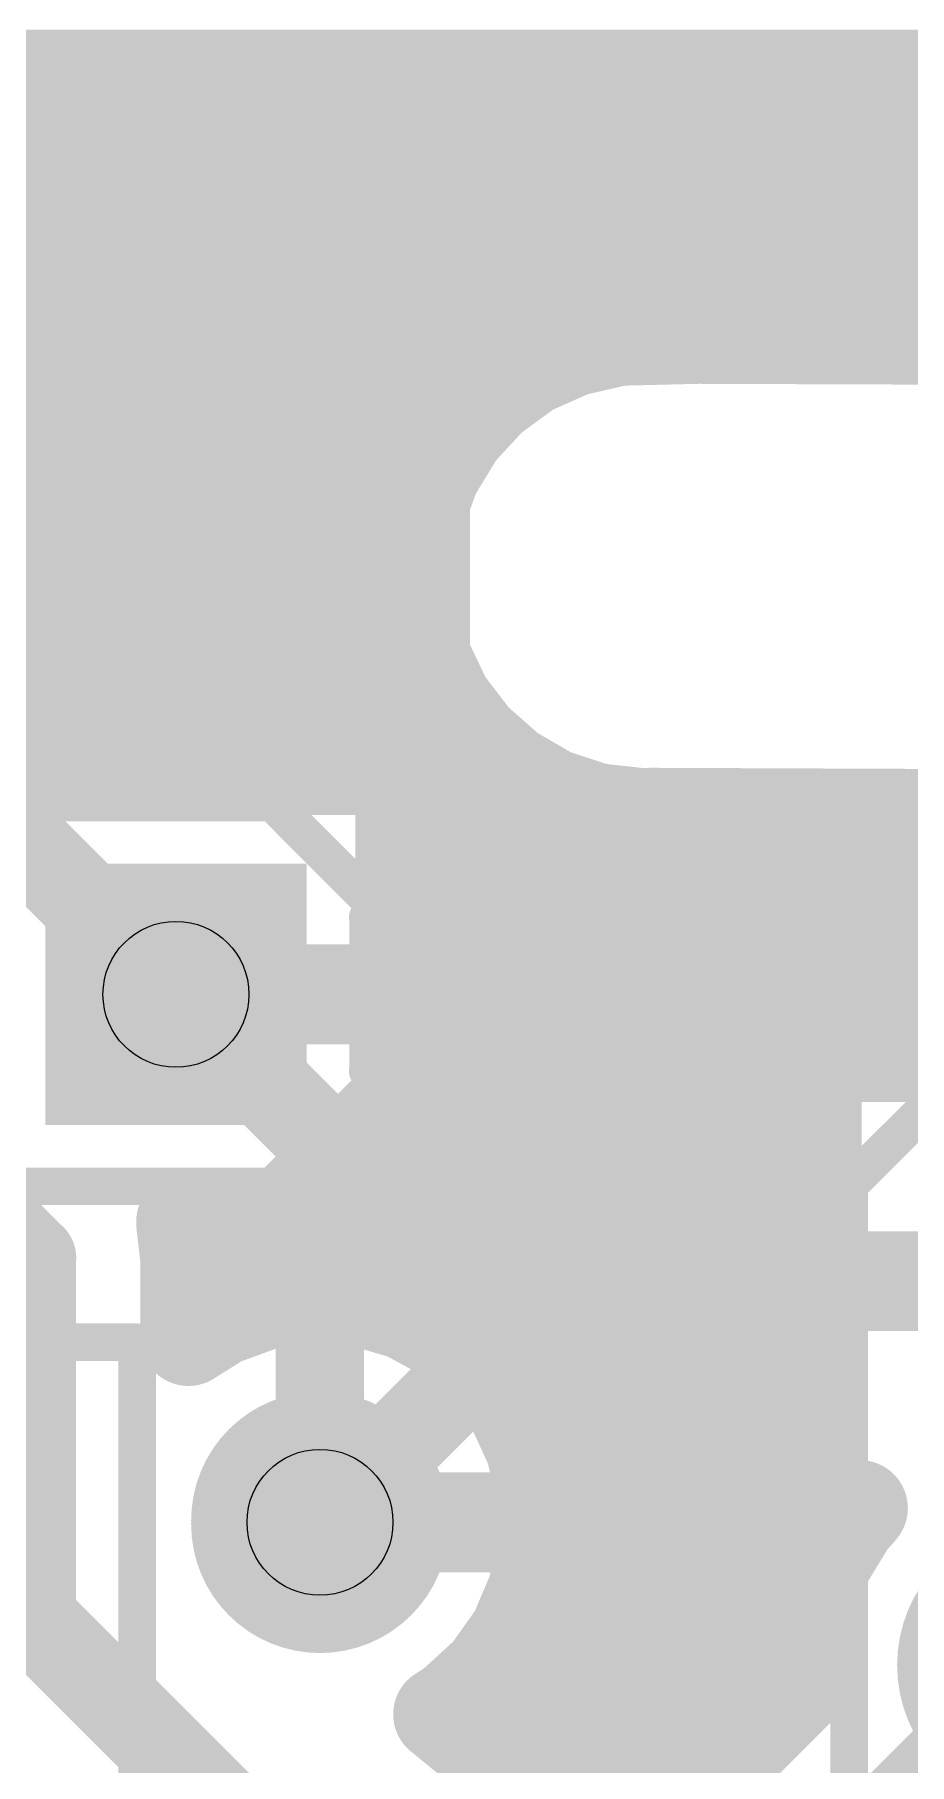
# Model space of a CAD drawing. Extents: x -0.29 to 2.65, y -0.09 to 2.49.
# Drawn here: x 1.6632 to 1.891, y 1.1494 to 1.6 of the extents above; entities that cross this region are included whole.
import ezdxf

# ---------------------------------------------------------------- set-up
doc = ezdxf.new("R2010")
doc.units = 0
for name, color, linetype in [('Bottom', 6, 'CONTINUOUS'), ('Bottom_Mask', 10, 'CONTINUOUS'), ('Drill_Bottom', 8, 'CONTINUOUS'), ('Drill_Top', 7, 'CONTINUOUS'), ('Top', 5, 'CONTINUOUS'), ('Top_Mask', 3, 'CONTINUOUS'), ('Top_Silk', 2, 'CONTINUOUS')]:
    doc.layers.add(name, color=color, linetype=linetype)

msp = doc.modelspace()

# ---------------------------------------------------------------- linework, layer by layer
at = {"layer": 'Bottom', "linetype": 'CONTINUOUS'}
for points, const_width in [([(1.0449, 1.5887), (2.1043, 1.5887)], 0.025), ([(1.0449, 1.5638), (2.1043, 1.5638)], 0.025), ([(1.0449, 1.5389), (2.1067, 1.5389)], 0.025), ([(1.8032, 1.5182), (1.8154, 1.521)], 0.025), ([(1.8154, 1.521), (1.8359, 1.5215)], 0.025), ([(1.8359, 1.5215), (1.9218, 1.5212)], 0.025), ([(1.7918, 1.5131), (1.8032, 1.5182)], 0.025), ([(1.0449, 1.5141), (1.7911, 1.5141)], 0.025), ([(1.7817, 1.5057), (1.7918, 1.5131)], 0.025), ([(1.7733, 1.4966), (1.7817, 1.5057)], 0.025), ([(1.7668, 1.4859), (1.7733, 1.4966)], 0.025), ([(1.0394, 1.4892), (1.7661, 1.4892)], 0.025), ([(1.7625, 1.4742), (1.7668, 1.4859)], 0.025), ([(1.7607, 1.4618), (1.7625, 1.4742)], 0.025), ([(1.575, 1.475), (1.7, 1.35)], 0.023), ([(1.2629, 1.4643), (1.7582, 1.4643)], 0.025), ([(1.7614, 1.4494), (1.7607, 1.4618)], 0.025), ([(1.7645, 1.4373), (1.7614, 1.4494)], 0.025), ([(1.2839, 1.4395), (1.7614, 1.4395)], 0.025), ([(1.7699, 1.426), (1.7645, 1.4373)], 0.025), ([(1.7775, 1.4161), (1.7699, 1.426)], 0.025), ([(1.7868, 1.4079), (1.7775, 1.4161)], 0.025), ([(1.2902, 1.4146), (1.7766, 1.4146)], 0.025), ([(1.6408, 1.4092), (1.7592, 1.4092)], 0.025), ([(1.7592, 1.4092), (1.7592, 1.2908)], 0.025), ([(1.7976, 1.4016), (1.7868, 1.4079)], 0.025), ([(1.8095, 1.3977), (1.7976, 1.4016)], 0.025), ([(1.823, 1.3962), (1.8095, 1.3977)], 0.025), ([(1.9218, 1.3961), (1.8234, 1.3965)], 0.025), ([(1.7617, 1.3897), (2.1539, 1.3897)], 0.025), ([(1.7617, 1.3649), (2.1602, 1.3649)], 0.025), ([(1.7, 1.35), (1.7592, 1.35)], 0.026), ([(1.7375, 1.3125), (1.7, 1.35)], 0.023), ([(1.6, 1.3438), (1.6625, 1.2813)], 0.023), ([(1.7617, 1.34), (2.1754, 1.34)], 0.025), ([(1.866, 1.216), (1.866, 1.3345)], 0.025), ([(1.866, 1.3345), (1.9845, 1.3345)], 0.025), ([(1.7617, 1.3151), (1.8637, 1.3151)], 0.025), ([(1.7375, 1.2125), (1.7375, 1.3125)], 0.023), ([(1.7592, 1.2908), (1.7021, 1.2908)], 0.025), ([(1.7021, 1.2908), (1.7032, 1.2813)], 0.025), ([(1.7046, 1.2903), (1.8637, 1.2903)], 0.025), ([(1.7032, 1.2813), (1.7032, 1.2605)], 0.025), ([(1.6625, 1.2813), (1.6625, 1.1875)], 0.023), ([(1.7232, 1.27), (1.7355, 1.2717)], 0.025), ([(1.7355, 1.2717), (1.748, 1.2708)], 0.025), ([(1.8003, 1.2753), (1.7375, 1.2125)], 0.023), ([(1.9253, 1.2753), (1.8003, 1.2753)], 0.023), ([(1.8661, 1.2753), (1.9845, 1.2753)], 0.026), ([(1.7115, 1.2657), (1.7232, 1.27)], 0.025), ([(1.748, 1.2708), (1.7599, 1.2673)], 0.025), ([(1.7599, 1.2673), (1.7709, 1.2613)], 0.025), ([(1.7032, 1.2605), (1.7115, 1.2657)], 0.025), ([(1.7668, 1.2654), (1.8637, 1.2654)], 0.025), ([(1.7709, 1.2613), (1.7804, 1.2532)], 0.025), ([(1.7804, 1.2532), (1.7879, 1.2432)], 0.025), ([(1.7879, 1.2432), (1.7931, 1.2319)], 0.025), ([(1.7918, 1.2405), (1.8637, 1.2405)], 0.025), ([(1.7931, 1.2319), (1.7959, 1.2198)], 0.025), ([(1.7959, 1.2198), (1.7961, 1.207)], 0.025), ([(1.7375, 1.2125), (1.7962, 1.2125)], 0.026), ([(1.7988, 1.2156), (1.8746, 1.2156)], 0.025), ([(1.8781, 1.2162), (1.866, 1.216)], 0.025), ([(1.8687, 1.2023), (1.8752, 1.213)], 0.025), ([(1.8752, 1.213), (1.8781, 1.2162)], 0.025), ([(1.7961, 1.207), (1.7937, 1.1948)], 0.025), ([(1.8645, 1.1906), (1.8687, 1.2023)], 0.025), ([(1.7937, 1.1948), (1.7888, 1.1833)], 0.025), ([(1.7949, 1.1908), (1.8621, 1.1908)], 0.025), ([(1.8626, 1.1783), (1.8645, 1.1906)], 0.025), ([(1.6625, 1.1875), (1.7375, 1.1125)], 0.023), ([(1.7888, 1.1833), (1.7816, 1.1731)], 0.025), ([(1.8627, 1.1703), (1.8626, 1.1783)], 0.025), ([(1.7625, 1.0125), (1.9253, 1.1753)], 0.023), ([(1.7816, 1.1731), (1.7724, 1.1647)], 0.025), ([(1.8044, 1.112), (1.8627, 1.1703)], 0.025), ([(1.7724, 1.1647), (1.7691, 1.1625)], 0.025), ([(1.7765, 1.1659), (1.8559, 1.1659)], 0.025), ([(1.7691, 1.1625), (1.7804, 1.1532)], 0.025), ([(1.7804, 1.1532), (1.7879, 1.1432)], 0.025), ([(1.7879, 1.1432), (1.7931, 1.1319)], 0.025), ([(1.7918, 1.141), (1.8309, 1.141)], 0.025)]:
    msp.add_lwpolyline(points, dxfattribs=dict(at, const_width=const_width))
for points, const_width in [([(1.8091, 1.521, 1), (1.8216, 1.521, 1), (1.8091, 1.521, 1)], 0.0125), ([(1.8091, 1.521, 1), (1.8216, 1.521, 1), (1.8091, 1.521, 1)], 0.0125), ([(1.8296, 1.5215, 1), (1.8421, 1.5215, 1), (1.8296, 1.5215, 1)], 0.0125), ([(1.8296, 1.5215, 1), (1.8421, 1.5215, 1), (1.8296, 1.5215, 1)], 0.0125), ([(1.7969, 1.5182, 1), (1.8094, 1.5182, 1), (1.7969, 1.5182, 1)], 0.0125), ([(1.7969, 1.5182, 1), (1.8094, 1.5182, 1), (1.7969, 1.5182, 1)], 0.0125), ([(1.7856, 1.5131, 1), (1.7981, 1.5131, 1), (1.7856, 1.5131, 1)], 0.0125), ([(1.7856, 1.5131, 1), (1.7981, 1.5131, 1), (1.7856, 1.5131, 1)], 0.0125), ([(1.7755, 1.5057, 1), (1.788, 1.5057, 1), (1.7755, 1.5057, 1)], 0.0125), ([(1.7755, 1.5057, 1), (1.788, 1.5057, 1), (1.7755, 1.5057, 1)], 0.0125), ([(1.767, 1.4966, 1), (1.7795, 1.4966, 1), (1.767, 1.4966, 1)], 0.0125), ([(1.767, 1.4966, 1), (1.7795, 1.4966, 1), (1.767, 1.4966, 1)], 0.0125), ([(1.7605, 1.4859, 1), (1.773, 1.4859, 1), (1.7605, 1.4859, 1)], 0.0125), ([(1.7605, 1.4859, 1), (1.773, 1.4859, 1), (1.7605, 1.4859, 1)], 0.0125), ([(1.7563, 1.4742, 1), (1.7688, 1.4742, 1), (1.7563, 1.4742, 1)], 0.0125), ([(1.7563, 1.4742, 1), (1.7688, 1.4742, 1), (1.7563, 1.4742, 1)], 0.0125), ([(1.7545, 1.4618, 1), (1.767, 1.4618, 1), (1.7545, 1.4618, 1)], 0.0125), ([(1.7545, 1.4618, 1), (1.767, 1.4618, 1), (1.7545, 1.4618, 1)], 0.0125), ([(1.7551, 1.4494, 1), (1.7676, 1.4494, 1), (1.7551, 1.4494, 1)], 0.0125), ([(1.7551, 1.4494, 1), (1.7676, 1.4494, 1), (1.7551, 1.4494, 1)], 0.0125), ([(1.7582, 1.4373, 1), (1.7707, 1.4373, 1), (1.7582, 1.4373, 1)], 0.0125), ([(1.7582, 1.4373, 1), (1.7707, 1.4373, 1), (1.7582, 1.4373, 1)], 0.0125), ([(1.7637, 1.426, 1), (1.7762, 1.426, 1), (1.7637, 1.426, 1)], 0.0125), ([(1.7637, 1.426, 1), (1.7762, 1.426, 1), (1.7637, 1.426, 1)], 0.0125), ([(1.7712, 1.4161, 1), (1.7837, 1.4161, 1), (1.7712, 1.4161, 1)], 0.0125), ([(1.7712, 1.4161, 1), (1.7837, 1.4161, 1), (1.7712, 1.4161, 1)], 0.0125), ([(1.753, 1.4092, 1), (1.7655, 1.4092, 1), (1.753, 1.4092, 1)], 0.0125), ([(1.753, 1.4092, 1), (1.7655, 1.4092, 1), (1.753, 1.4092, 1)], 0.0125), ([(1.7806, 1.4079, 1), (1.7931, 1.4079, 1), (1.7806, 1.4079, 1)], 0.0125), ([(1.7806, 1.4079, 1), (1.7931, 1.4079, 1), (1.7806, 1.4079, 1)], 0.0125), ([(1.7914, 1.4016, 1), (1.8039, 1.4016, 1), (1.7914, 1.4016, 1)], 0.0125), ([(1.7914, 1.4016, 1), (1.8039, 1.4016, 1), (1.7914, 1.4016, 1)], 0.0125), ([(1.8032, 1.3977, 1), (1.8157, 1.3977, 1), (1.8032, 1.3977, 1)], 0.0125), ([(1.8032, 1.3977, 1), (1.8157, 1.3977, 1), (1.8032, 1.3977, 1)], 0.0125), ([(1.8168, 1.3962, 1), (1.8293, 1.3962, 1), (1.8168, 1.3962, 1)], 0.0125), ([(1.8171, 1.3965, 1), (1.8296, 1.3965, 1), (1.8171, 1.3965, 1)], 0.0125), ([(1.6943, 1.35, 1), (1.7058, 1.35, 1), (1.6943, 1.35, 1)], 0.0115), ([(1.6943, 1.35, 1), (1.7058, 1.35, 1), (1.6943, 1.35, 1)], 0.0115), ([(1.8598, 1.3345, 1), (1.8723, 1.3345, 1), (1.8598, 1.3345, 1)], 0.0125), ([(1.8598, 1.3345, 1), (1.8723, 1.3345, 1), (1.8598, 1.3345, 1)], 0.0125), ([(1.7318, 1.3125, 1), (1.7433, 1.3125, 1), (1.7318, 1.3125, 1)], 0.0115), ([(1.7318, 1.3125, 1), (1.7433, 1.3125, 1), (1.7318, 1.3125, 1)], 0.0115), ([(1.6959, 1.2908, 1), (1.7084, 1.2908, 1), (1.6959, 1.2908, 1)], 0.0125), ([(1.6959, 1.2908, 1), (1.7084, 1.2908, 1), (1.6959, 1.2908, 1)], 0.0125), ([(1.753, 1.2908, 1), (1.7655, 1.2908, 1), (1.753, 1.2908, 1)], 0.0125), ([(1.753, 1.2908, 1), (1.7655, 1.2908, 1), (1.753, 1.2908, 1)], 0.0125), ([(1.697, 1.2813, 1), (1.7095, 1.2813, 1), (1.697, 1.2813, 1)], 0.0125), ([(1.697, 1.2813, 1), (1.7095, 1.2813, 1), (1.697, 1.2813, 1)], 0.0125), ([(1.6567, 1.2813, 1), (1.6683, 1.2813, 1), (1.6567, 1.2813, 1)], 0.0115), ([(1.6567, 1.2813, 1), (1.6683, 1.2813, 1), (1.6567, 1.2813, 1)], 0.0115), ([(1.7293, 1.2717, 1), (1.7418, 1.2717, 1), (1.7293, 1.2717, 1)], 0.0125), ([(1.7293, 1.2717, 1), (1.7418, 1.2717, 1), (1.7293, 1.2717, 1)], 0.0125), ([(1.7945, 1.2753, 1), (1.806, 1.2753, 1), (1.7945, 1.2753, 1)], 0.0115), ([(1.7945, 1.2753, 1), (1.806, 1.2753, 1), (1.7945, 1.2753, 1)], 0.0115), ([(1.7169, 1.27, 1), (1.7294, 1.27, 1), (1.7169, 1.27, 1)], 0.0125), ([(1.7169, 1.27, 1), (1.7294, 1.27, 1), (1.7169, 1.27, 1)], 0.0125), ([(1.7417, 1.2708, 1), (1.7542, 1.2708, 1), (1.7417, 1.2708, 1)], 0.0125), ([(1.7417, 1.2708, 1), (1.7542, 1.2708, 1), (1.7417, 1.2708, 1)], 0.0125), ([(1.7537, 1.2673, 1), (1.7662, 1.2673, 1), (1.7537, 1.2673, 1)], 0.0125), ([(1.7537, 1.2673, 1), (1.7662, 1.2673, 1), (1.7537, 1.2673, 1)], 0.0125), ([(1.7052, 1.2657, 1), (1.7177, 1.2657, 1), (1.7052, 1.2657, 1)], 0.0125), ([(1.7052, 1.2657, 1), (1.7177, 1.2657, 1), (1.7052, 1.2657, 1)], 0.0125), ([(1.697, 1.2605, 1), (1.7095, 1.2605, 1), (1.697, 1.2605, 1)], 0.0125), ([(1.697, 1.2605, 1), (1.7095, 1.2605, 1), (1.697, 1.2605, 1)], 0.0125), ([(1.7647, 1.2613, 1), (1.7772, 1.2613, 1), (1.7647, 1.2613, 1)], 0.0125), ([(1.7647, 1.2613, 1), (1.7772, 1.2613, 1), (1.7647, 1.2613, 1)], 0.0125), ([(1.7741, 1.2532, 1), (1.7866, 1.2532, 1), (1.7741, 1.2532, 1)], 0.0125), ([(1.7741, 1.2532, 1), (1.7866, 1.2532, 1), (1.7741, 1.2532, 1)], 0.0125), ([(1.7816, 1.2432, 1), (1.7941, 1.2432, 1), (1.7816, 1.2432, 1)], 0.0125), ([(1.7816, 1.2432, 1), (1.7941, 1.2432, 1), (1.7816, 1.2432, 1)], 0.0125), ([(1.7869, 1.2319, 1), (1.7994, 1.2319, 1), (1.7869, 1.2319, 1)], 0.0125), ([(1.7869, 1.2319, 1), (1.7994, 1.2319, 1), (1.7869, 1.2319, 1)], 0.0125), ([(1.7523, 1.213, 1), (1.7227, 1.213, 1), (1.7523, 1.213, 1)], 0.0295), ([(1.7523, 1.212, 1), (1.7227, 1.212, 1), (1.7523, 1.212, 1)], 0.0295), ([(1.7896, 1.2198, 1), (1.8021, 1.2198, 1), (1.7896, 1.2198, 1)], 0.0125), ([(1.7896, 1.2198, 1), (1.8021, 1.2198, 1), (1.7896, 1.2198, 1)], 0.0125), ([(1.8598, 1.216, 1), (1.8723, 1.216, 1), (1.8598, 1.216, 1)], 0.0125), ([(1.8598, 1.216, 1), (1.8723, 1.216, 1), (1.8598, 1.216, 1)], 0.0125), ([(1.8689, 1.213, 1), (1.8814, 1.213, 1), (1.8689, 1.213, 1)], 0.0125), ([(1.8689, 1.213, 1), (1.8814, 1.213, 1), (1.8689, 1.213, 1)], 0.0125), ([(1.8718, 1.2162, 1), (1.8843, 1.2162, 1), (1.8718, 1.2162, 1)], 0.0125), ([(1.8718, 1.2162, 1), (1.8843, 1.2162, 1), (1.8718, 1.2162, 1)], 0.0125), ([(1.7318, 1.2125, 1), (1.7433, 1.2125, 1), (1.7318, 1.2125, 1)], 0.0115), ([(1.7318, 1.2125, 1), (1.7433, 1.2125, 1), (1.7318, 1.2125, 1)], 0.0115), ([(1.7898, 1.207, 1), (1.8023, 1.207, 1), (1.7898, 1.207, 1)], 0.0125), ([(1.7898, 1.207, 1), (1.8023, 1.207, 1), (1.7898, 1.207, 1)], 0.0125), ([(1.8625, 1.2023, 1), (1.875, 1.2023, 1), (1.8625, 1.2023, 1)], 0.0125), ([(1.8625, 1.2023, 1), (1.875, 1.2023, 1), (1.8625, 1.2023, 1)], 0.0125), ([(1.7874, 1.1948, 1), (1.7999, 1.1948, 1), (1.7874, 1.1948, 1)], 0.0125), ([(1.7874, 1.1948, 1), (1.7999, 1.1948, 1), (1.7874, 1.1948, 1)], 0.0125), ([(1.8582, 1.1906, 1), (1.8707, 1.1906, 1), (1.8582, 1.1906, 1)], 0.0125), ([(1.8582, 1.1906, 1), (1.8707, 1.1906, 1), (1.8582, 1.1906, 1)], 0.0125), ([(1.6567, 1.1875, 1), (1.6683, 1.1875, 1), (1.6567, 1.1875, 1)], 0.0115), ([(1.6567, 1.1875, 1), (1.6683, 1.1875, 1), (1.6567, 1.1875, 1)], 0.0115), ([(1.7825, 1.1833, 1), (1.795, 1.1833, 1), (1.7825, 1.1833, 1)], 0.0125), ([(1.7825, 1.1833, 1), (1.795, 1.1833, 1), (1.7825, 1.1833, 1)], 0.0125), ([(1.8564, 1.1783, 1), (1.8689, 1.1783, 1), (1.8564, 1.1783, 1)], 0.0125), ([(1.8564, 1.1783, 1), (1.8689, 1.1783, 1), (1.8564, 1.1783, 1)], 0.0125), ([(1.7753, 1.1731, 1), (1.7878, 1.1731, 1), (1.7753, 1.1731, 1)], 0.0125), ([(1.7753, 1.1731, 1), (1.7878, 1.1731, 1), (1.7753, 1.1731, 1)], 0.0125), ([(1.8564, 1.1703, 1), (1.8689, 1.1703, 1), (1.8564, 1.1703, 1)], 0.0125), ([(1.8564, 1.1703, 1), (1.8689, 1.1703, 1), (1.8564, 1.1703, 1)], 0.0125), ([(1.7661, 1.1647, 1), (1.7786, 1.1647, 1), (1.7661, 1.1647, 1)], 0.0125), ([(1.7661, 1.1647, 1), (1.7786, 1.1647, 1), (1.7661, 1.1647, 1)], 0.0125), ([(1.7628, 1.1625, 1), (1.7753, 1.1625, 1), (1.7628, 1.1625, 1)], 0.0125), ([(1.7628, 1.1625, 1), (1.7753, 1.1625, 1), (1.7628, 1.1625, 1)], 0.0125), ([(1.7741, 1.1532, 1), (1.7866, 1.1532, 1), (1.7741, 1.1532, 1)], 0.0125), ([(1.7741, 1.1532, 1), (1.7866, 1.1532, 1), (1.7741, 1.1532, 1)], 0.0125), ([(1.7816, 1.1432, 1), (1.7941, 1.1432, 1), (1.7816, 1.1432, 1)], 0.0125), ([(1.7816, 1.1432, 1), (1.7941, 1.1432, 1), (1.7816, 1.1432, 1)], 0.0125)]:
    msp.add_lwpolyline(points, format="xyb", dxfattribs=dict(at, const_width=const_width))
at = {"layer": 'Bottom'}
for points in [[(1.67, 1.38), (1.73, 1.38), (1.67, 1.32), (1.73, 1.32)], [(1.708, 1.213), (1.767, 1.213), (1.708, 1.212), (1.767, 1.212)]]:
    msp.add_solid(points, dxfattribs=at)
at = {"layer": 'Bottom_Mask', "linetype": 'CONTINUOUS'}
for points, const_width in [([(1.7543, 1.213, 1), (1.7207, 1.213, 1), (1.7543, 1.213, 1)], 0.0335), ([(1.7207, 1.212, 1), (1.7543, 1.212, 1), (1.7207, 1.212, 1)], 0.0335), ([(1.944, 1.1753, 1), (1.9065, 1.1753, 1), (1.944, 1.1753, 1)], 0.0375), ([(1.9065, 1.1753, 1), (1.944, 1.1753, 1), (1.9065, 1.1753, 1)], 0.0375)]:
    msp.add_lwpolyline(points, format="xyb", dxfattribs=dict(at, const_width=const_width))
at = {"layer": 'Bottom_Mask'}
for points in [[(1.666, 1.384), (1.734, 1.384), (1.666, 1.316), (1.734, 1.316)], [(1.704, 1.213), (1.771, 1.213), (1.704, 1.212), (1.771, 1.212)]]:
    msp.add_solid(points, dxfattribs=at)
at = {"layer": 'Drill_Bottom'}
for centre in [(1.7, 1.35), (1.7375, 1.2125)]:
    msp.add_circle(centre, 0.019, dxfattribs=at)
at = {"layer": 'Drill_Top'}
for centre in [(1.7, 1.35), (1.7375, 1.2125)]:
    msp.add_circle(centre, 0.019, dxfattribs=at)
at = {"layer": 'Top', "linetype": 'CONTINUOUS', "const_width": 0.0295}
for points in [[(1.7523, 1.213, 1), (1.7227, 1.213, 1), (1.7523, 1.213, 1)], [(1.7523, 1.212, 1), (1.7227, 1.212, 1), (1.7523, 1.212, 1)]]:
    msp.add_lwpolyline(points, format="xyb", dxfattribs=at)
at = {"layer": 'Top'}
for points in [[(1.67, 1.38), (1.73, 1.38), (1.67, 1.32), (1.73, 1.32)], [(1.708, 1.213), (1.767, 1.213), (1.708, 1.212), (1.767, 1.212)]]:
    msp.add_solid(points, dxfattribs=at)
at = {"layer": 'Top_Mask', "linetype": 'CONTINUOUS'}
for points, const_width in [([(1.7543, 1.213, 1), (1.7207, 1.213, 1), (1.7543, 1.213, 1)], 0.0335), ([(1.7207, 1.212, 1), (1.7543, 1.212, 1), (1.7207, 1.212, 1)], 0.0335), ([(1.944, 1.1753, 1), (1.9065, 1.1753, 1), (1.944, 1.1753, 1)], 0.0375), ([(1.9065, 1.1753, 1), (1.944, 1.1753, 1), (1.9065, 1.1753, 1)], 0.0375)]:
    msp.add_lwpolyline(points, format="xyb", dxfattribs=dict(at, const_width=const_width))
at = {"layer": 'Top_Mask'}
for points in [[(1.666, 1.384), (1.734, 1.384), (1.666, 1.316), (1.734, 1.316)], [(1.704, 1.213), (1.771, 1.213), (1.704, 1.212), (1.771, 1.212)]]:
    msp.add_solid(points, dxfattribs=at)
at = {"layer": 'Top_Silk', "linetype": 'CONTINUOUS'}
for points, const_width in [([(1.7719, 1.4874), (1.7719, 1.4271)], 0.0093), ([(1.6688, 1.4558), (1.6631, 1.4615), (1.6574, 1.4644), (1.6487, 1.4644), (1.643, 1.4615), (1.6373, 1.4558), (1.6344, 1.4472), (1.6344, 1.4414), (1.6373, 1.4329), (1.643, 1.4271), (1.6487, 1.4242), (1.6574, 1.4242), (1.6631, 1.4271), (1.6688, 1.4329)], 0.0093), ([(1.6688, 1.4644), (1.6688, 1.4185), (1.666, 1.4099), (1.6631, 1.407), (1.6574, 1.4041), (1.6487, 1.4041), (1.643, 1.407)], 0.0093), ([(1.6874, 1.4673), (1.6874, 1.4271)], 0.0093), ([(1.6874, 1.4558), (1.696, 1.4644), (1.7018, 1.4673), (1.7103, 1.4673), (1.7161, 1.4644), (1.7189, 1.4558), (1.7189, 1.4271)], 0.0093), ([(1.7719, 1.4587), (1.7662, 1.4644), (1.7604, 1.4673), (1.7518, 1.4673), (1.7461, 1.4644), (1.7403, 1.4587), (1.7375, 1.45), (1.7375, 1.4443), (1.7403, 1.4357), (1.7461, 1.43), (1.7518, 1.4271), (1.7604, 1.4271), (1.7662, 1.43), (1.7719, 1.4357)], 0.0093), ([(1.7251, 1.4), (1.4749, 1.4)], 0.0098), ([(1.75, 1.375), (1.7251, 1.4)], 0.0098), ([(1.75, 1.37), (1.75, 1.33)], 0.0098), ([(1.75, 1.325), (1.7251, 1.3)], 0.0098), ([(1.9003, 1.3253), (1.8753, 1.3004)], 0.0098), ([(1.7251, 1.3), (1.4749, 1.3)], 0.0098), ([(1.8753, 1.3004), (1.8753, 1.0502)], 0.0098), ([(1.6899, 1.2594), (1.4851, 1.2594)], 0.0098), ([(1.6899, 0.8656), (1.6899, 1.2594)], 0.0098)]:
    msp.add_lwpolyline(points, dxfattribs=dict(at, const_width=const_width))
for points, const_width in [([(1.7696, 1.4874, 1), (1.7742, 1.4874, 1), (1.7696, 1.4874, 1)], 0.0046), ([(1.6665, 1.4644, 1), (1.6712, 1.4644, 1), (1.6665, 1.4644, 1)], 0.0046), ([(1.685, 1.4673, 1), (1.6897, 1.4673, 1), (1.685, 1.4673, 1)], 0.0046), ([(1.6665, 1.4558, 1), (1.6712, 1.4558, 1), (1.6665, 1.4558, 1)], 0.0046), ([(1.685, 1.4558, 1), (1.6897, 1.4558, 1), (1.685, 1.4558, 1)], 0.0046), ([(1.7696, 1.4587, 1), (1.7742, 1.4587, 1), (1.7696, 1.4587, 1)], 0.0046), ([(1.6665, 1.4329, 1), (1.6712, 1.4329, 1), (1.6665, 1.4329, 1)], 0.0046), ([(1.7696, 1.4357, 1), (1.7742, 1.4357, 1), (1.7696, 1.4357, 1)], 0.0046), ([(1.685, 1.4271, 1), (1.6897, 1.4271, 1), (1.685, 1.4271, 1)], 0.0046), ([(1.7166, 1.4271, 1), (1.7212, 1.4271, 1), (1.7166, 1.4271, 1)], 0.0046), ([(1.7696, 1.4271, 1), (1.7742, 1.4271, 1), (1.7696, 1.4271, 1)], 0.0046), ([(1.7226, 1.4, 1), (1.7276, 1.4, 1), (1.7226, 1.4, 1)], 0.0049), ([(1.7226, 1.4, 1), (1.7276, 1.4, 1), (1.7226, 1.4, 1)], 0.0049), ([(1.7475, 1.375, 1), (1.7525, 1.375, 1), (1.7475, 1.375, 1)], 0.0049), ([(1.7475, 1.37, 1), (1.7525, 1.37, 1), (1.7475, 1.37, 1)], 0.0049), ([(1.7475, 1.33, 1), (1.7525, 1.33, 1), (1.7475, 1.33, 1)], 0.0049), ([(1.7475, 1.325, 1), (1.7525, 1.325, 1), (1.7475, 1.325, 1)], 0.0049), ([(1.7226, 1.3, 1), (1.7276, 1.3, 1), (1.7226, 1.3, 1)], 0.0049), ([(1.7226, 1.3, 1), (1.7276, 1.3, 1), (1.7226, 1.3, 1)], 0.0049), ([(1.8728, 1.3004, 1), (1.8777, 1.3004, 1), (1.8728, 1.3004, 1)], 0.0049), ([(1.8728, 1.3004, 1), (1.8777, 1.3004, 1), (1.8728, 1.3004, 1)], 0.0049), ([(1.6874, 1.2594, 1), (1.6923, 1.2594, 1), (1.6874, 1.2594, 1)], 0.0049), ([(1.6874, 1.2594, 1), (1.6923, 1.2594, 1), (1.6874, 1.2594, 1)], 0.0049)]:
    msp.add_lwpolyline(points, format="xyb", dxfattribs=dict(at, const_width=const_width))

doc.saveas('drawing.dxf')
